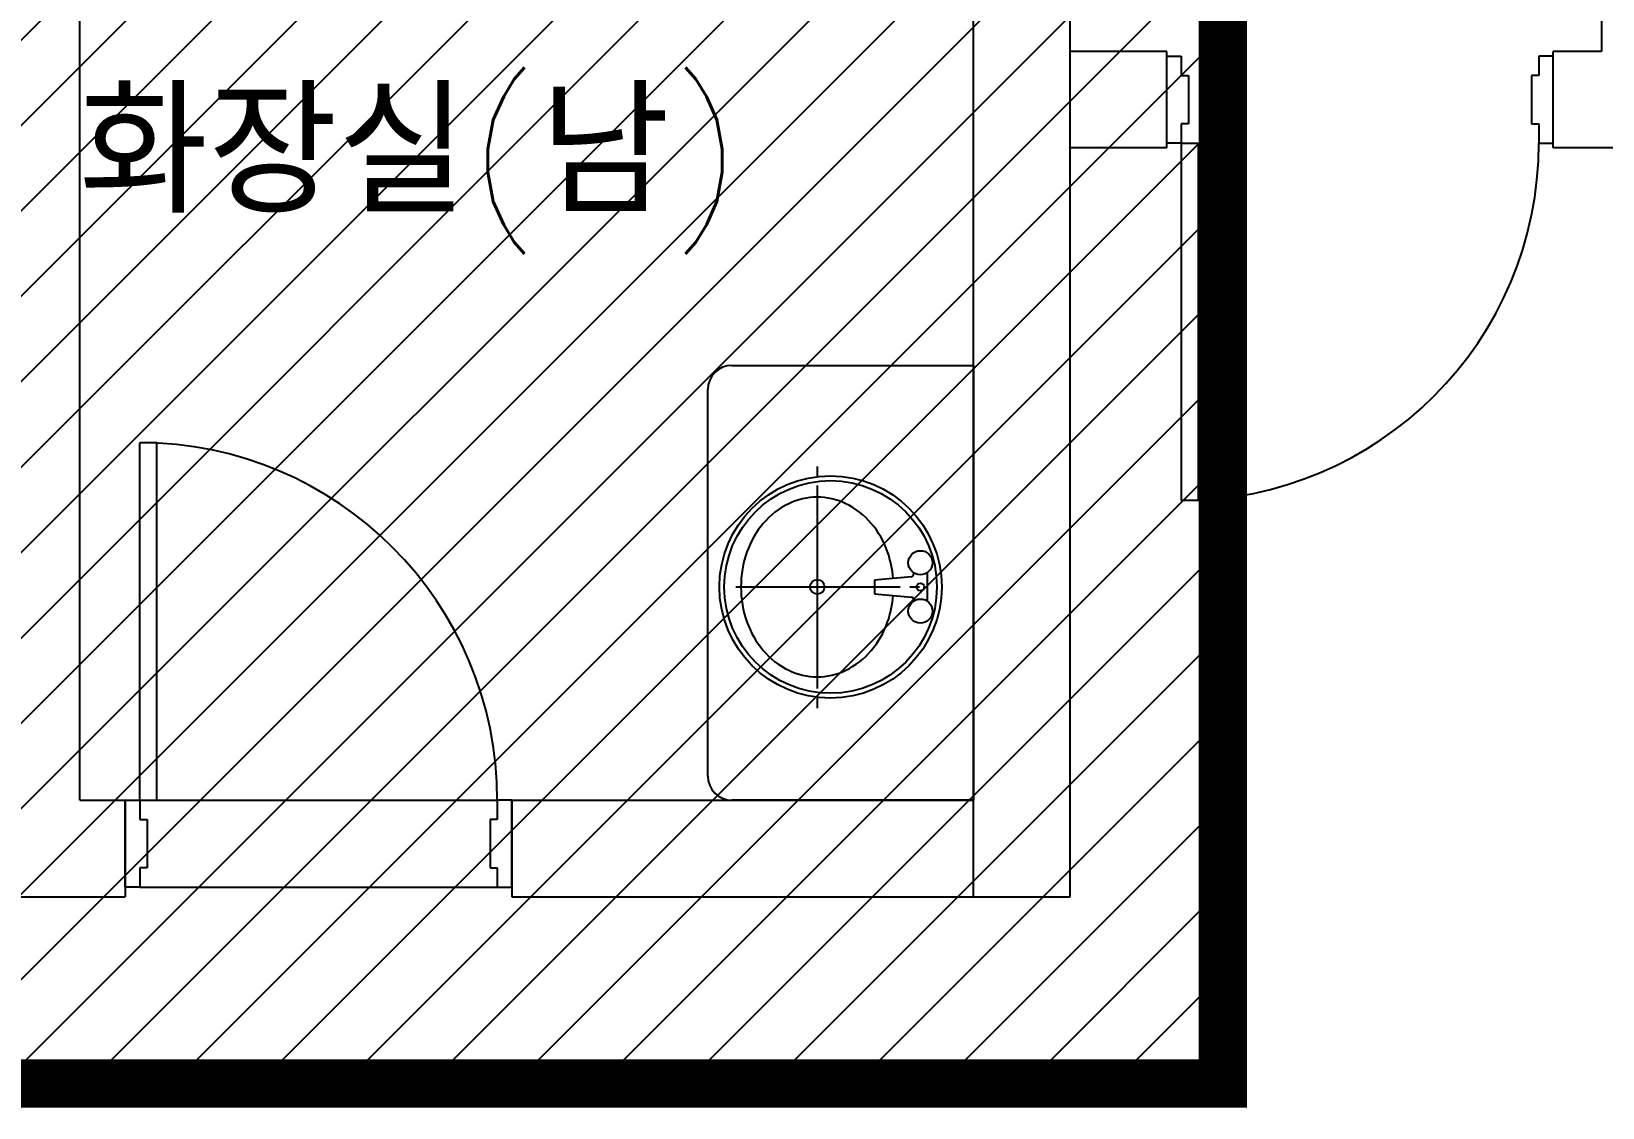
# Model space of a CAD drawing. Header units: millimetres. Extents: x 83956 to 461956, y 36707 to 125807.
# Drawn here: x 104145 to 107397, y 53565 to 55793 of the extents above; entities that cross this region are included whole.
import ezdxf

# ---------------------------------------------------------------- set-up
doc = ezdxf.new("R2010")
doc.units = ezdxf.units.MM
doc.header["$LTSCALE"] = 100
doc.header["$MEASUREMENT"] = 0
doc.linetypes.add('HID', pattern=[2.3, 1.5, -0.8])
doc.layers.add('ARCH', color=9, linetype='CONTINUOUS')
doc.layers.add('PIPE', color=3, linetype='CONTINUOUS')
doc.styles.add('GHS', font='romans.shx', dxfattribs={"bigfont": 'ghs.shx'})

msp = doc.modelspace()

# ---------------------------------------------------------------- hatches: boundary and pattern name
at = {"layer": 'PIPE', "ltscale": 2}
h = msp.add_hatch(dxfattribs=at)
h.set_pattern_fill('ANSI31', color=1, scale=1000, style=0)
h.set_pattern_definition([(45, (-1537911.26, -8621795.84), (-88.3883476, 88.3883476), [])])
h.paths.add_polyline_path([(97388, 57950.6), (106611.1, 57950.6), (106611.1, 53615.1), (97388, 53615.1)])

# ---------------------------------------------------------------- linework, layer by layer
at = {"layer": 'ARCH', "ltscale": 2}
for p, q in [((106095.3, 54001.3), (106095.3, 59383.5)), ((106295.3, 54001.3), (106295.3, 59383.5))]:
    msp.add_line(p, q, dxfattribs=at)
at = {"layer": 'ARCH'}
for p, q in [((104245.3, 54201.3), (104245.3, 57301.3)), ((107395.3, 57166.4), (107395.3, 55751.3)), ((106495.3, 55751.3), (106295.3, 55751.3)), ((106495.3, 55551.3), (106495.3, 55751.3)), ((106495.3, 55741.3), (106525.3, 55741.3)), ((106495.3, 55561.3), (106495.3, 55741.3)), ((106525.3, 55741.3), (106525.3, 55701.3)), ((107295.3, 55741.3), (107265.3, 55741.3)), ((107265.3, 55741.3), (107265.3, 55701.3)), ((107395.3, 55751.3), (107295.3, 55751.3)), ((107295.3, 55551.3), (107295.3, 55751.3)), ((107295.3, 55561.3), (107295.3, 55741.3)), ((106525.3, 55701.3), (106540.3, 55701.3)), ((106540.3, 55701.3), (106540.3, 55601.3)), ((107265.3, 55701.3), (107250.3, 55701.3)), ((107250.3, 55701.3), (107250.3, 55601.3)), ((106540.3, 55601.3), (106525.3, 55601.3)), ((106525.3, 55601.3), (106525.3, 55561.3)), ((107250.3, 55601.3), (107265.3, 55601.3)), ((107265.3, 55601.3), (107265.3, 55561.3)), ((106495.3, 55551.3), (106295.3, 55551.3)), ((106525.3, 55561.3), (106495.3, 55561.3)), ((106525.3, 55561.3), (106560.3, 55561.3)), ((106525.3, 55561.3), (106525.3, 54821.3)), ((106560.3, 55561.3), (106560.3, 54821.3)), ((107265.3, 55561.3), (107295.3, 55561.3)), ((107595.3, 55551.3), (107295.3, 55551.3)), ((105595.3, 55101.3), (106095.3, 55101.3)), ((106095.3, 55101.3), (106095.3, 54201.3)), ((105545.3, 54251.3), (105545.3, 55051.3)), ((104404.6, 54941.3), (104369.6, 54941.3)), ((104369.6, 54201.3), (104369.6, 54941.3)), ((104404.6, 54201.3), (104404.6, 54941.3)), ((105771.8, 54891.7), (105771.8, 54872.7)), ((105771.8, 54852.7), (105771.8, 54432.7)), ((106560.3, 54821.3), (106525.3, 54821.3)), ((105971.3, 54672), (105971.3, 54668.9)), ((105999.3, 54672), (105999.3, 54613.4)), ((105603.3, 54642.7), (105943.3, 54642.7)), ((105966.8, 54663.9), (105890.3, 54656.7)), ((105890.3, 54656.7), (105890.3, 54628.7)), ((105963.3, 54642.7), (105983.3, 54642.7)), ((105890.3, 54628.7), (105966.8, 54621.5)), ((105971.3, 54616.5), (105971.3, 54613.4)), ((105771.8, 54412.7), (105771.8, 54391.7)), ((104245.3, 54201.3), (104339.6, 54201.3)), ((104339.6, 54201.3), (104339.6, 54001.3)), ((104339.6, 54201.3), (104369.6, 54201.3)), ((104339.6, 54021.3), (104339.6, 54201.3)), ((104369.6, 54201.3), (104404.6, 54201.3)), ((104369.6, 54201.3), (104369.6, 54161.3)), ((105139.6, 54201.3), (105109.6, 54201.3)), ((105109.6, 54201.3), (105109.6, 54161.3)), ((105139.6, 54201.3), (106095.3, 54201.3)), ((105139.6, 54201.3), (105139.6, 54001.3)), ((105139.6, 54021.3), (105139.6, 54201.3)), ((106095.3, 54201.3), (105595.3, 54201.3)), ((104369.6, 54161.3), (104384.6, 54161.3)), ((104384.6, 54161.3), (104384.6, 54061.3)), ((105109.6, 54161.3), (105094.6, 54161.3)), ((105094.6, 54161.3), (105094.6, 54061.3)), ((104384.6, 54061.3), (104369.6, 54061.3)), ((104369.6, 54061.3), (104369.6, 54021.3)), ((105094.6, 54061.3), (105109.6, 54061.3)), ((105109.6, 54061.3), (105109.6, 54021.3)), ((104369.6, 54021.3), (104339.6, 54021.3)), ((105109.6, 54021.3), (105139.6, 54021.3)), ((103520.3, 54001.3), (104339.6, 54001.3)), ((105139.6, 54001.3), (106095.3, 54001.3)), ((106095.3, 54001.3), (106295.3, 54001.3))]:
    msp.add_line(p, q, dxfattribs=at)
at = {"layer": 'ARCH', "linetype": 'ByBlock', "ltscale": 2}
for p, q in [((104369.6, 54201.3), (105109.6, 54201.3)), ((104369.6, 54021.3), (105109.6, 54021.3))]:
    msp.add_line(p, q, dxfattribs=at)
at = {"layer": 'ARCH'}
for centre, radius in [((105799.3, 54642.7), 230), ((105799.3, 54642.7), 220), ((105985.3, 54692.7), 25), ((105771.8, 54642.7), 15), ((105985.3, 54642.7), 8), ((105985.3, 54592.7), 25)]:
    msp.add_circle(centre, radius, dxfattribs=at)
for centre, radius, start, end in [((106525.3, 55561.3), 740, 270, 360), ((105595.3, 55051.3), 50, 90, 180), ((104369.6, 54201.3), 740, 0, 90), ((105783.9, 54669.1), 162.4, 115.9947, 139.6534), ((105771.8, 54693.8), 134.9, 90, 115.9947), ((105771.8, 54693.8), 134.9, 64.0053, 90), ((105759.8, 54669.1), 162.4, 40.3466, 64.0053), ((105802.7, 54653.1), 187.1, 139.6534, 160.6151), ((105741, 54653.1), 187.1, 19.3849, 40.3466), ((105832.2, 54642.7), 218.4, 160.6151, 180), ((105711.4, 54642.7), 218.4, 4.6377, 19.3849), ((105966.3, 54668.9), 5, 275.3909, 0), ((105832.2, 54642.7), 218.4, 180, 199.3849), ((105711.4, 54642.7), 218.4, 340.6151, 355.3623), ((105966.3, 54616.5), 5, 0, 84.6091), ((105802.7, 54632.3), 187.1, 199.3849, 220.3466), ((105741, 54632.3), 187.1, 319.6534, 340.6151), ((105783.9, 54616.3), 162.4, 220.3466, 244.0053), ((105759.8, 54616.3), 162.4, 295.9947, 319.6534), ((105771.8, 54591.6), 134.9, 244.0053, 270), ((105771.8, 54591.6), 134.9, 270, 295.9947), ((105595.3, 54251.3), 50, 180, 270)]:
    msp.add_arc(centre, radius, start, end, dxfattribs=at)
at = {"layer": 'PIPE', "linetype": 'HID', "ltscale": 2, "const_width": 100}
msp.add_lwpolyline([(97388, 57950.6), (106611.1, 57950.6), (106611.1, 53615.1), (97388, 53615.1)], close=True, dxfattribs=at)

# ---------------------------------------------------------------- texts
at = {"layer": 'ARCH', "style": 'GHS'}
msp.add_text('화장실(남)', height=253.12, dxfattribs=at).set_placement((104243.4, 55416.6))

doc.saveas('drawing.dxf')
